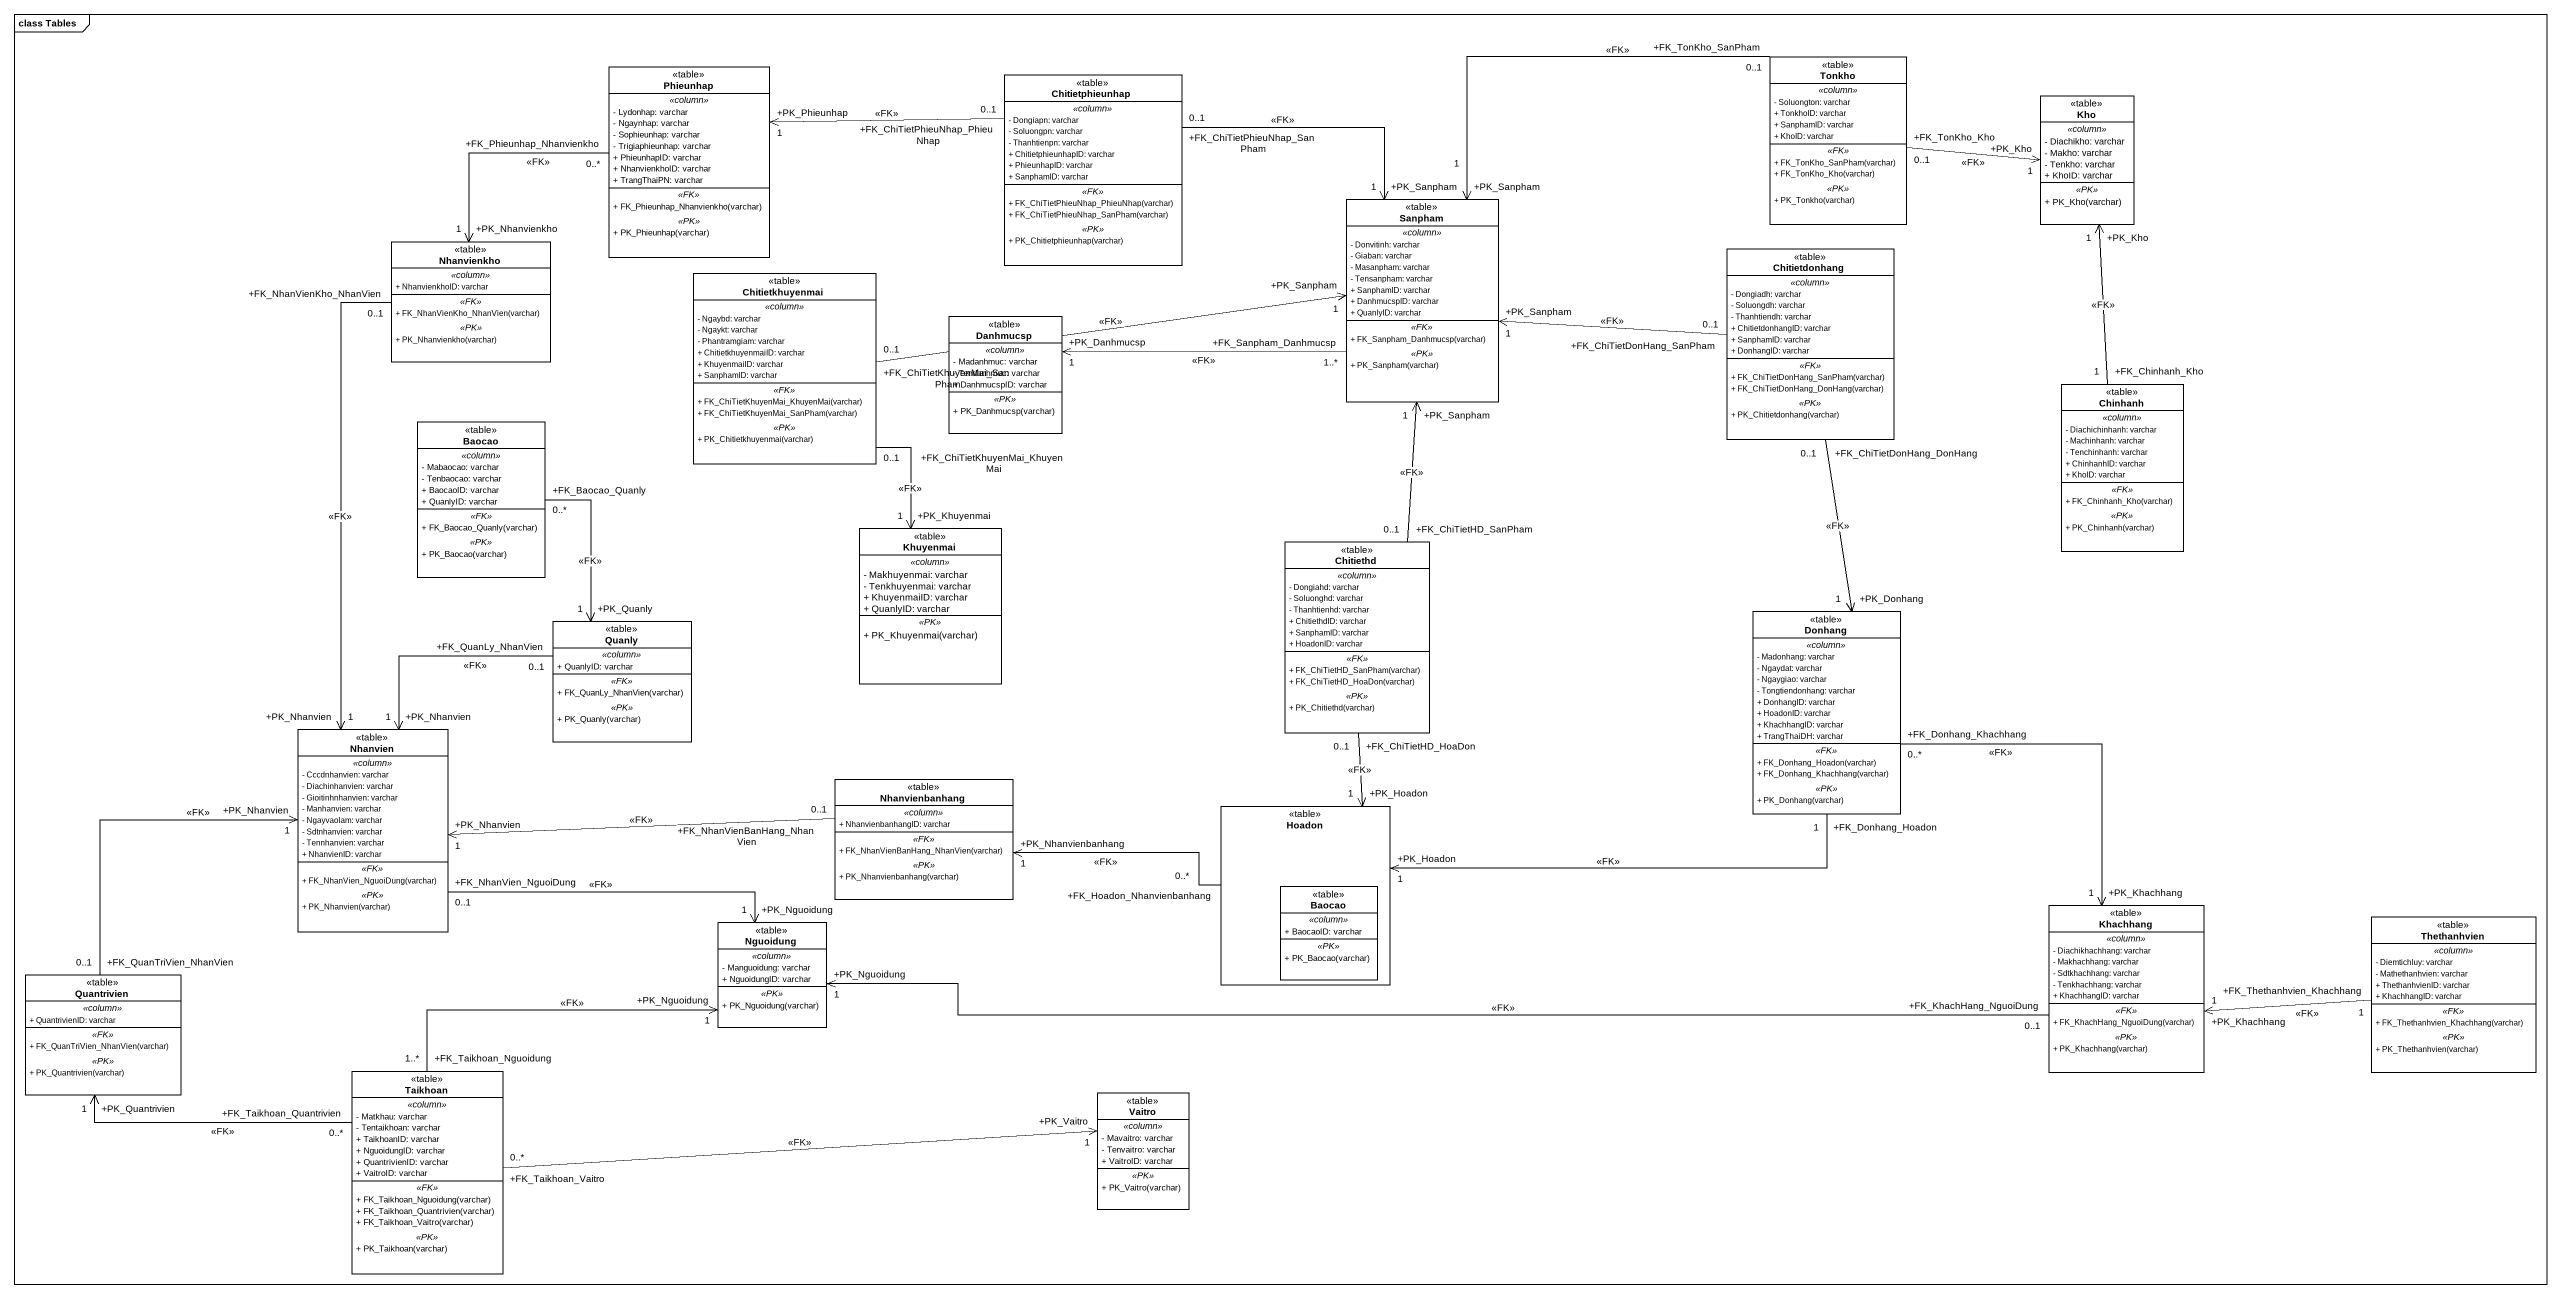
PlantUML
@startuml
mainframe class Tables
hide circle
hide empty members
skinparam classAttributeIconSize 0
class Phieunhap <<table>> {
  .. <<column>> ..
  - Lydonhap: varchar
  - Ngaynhap: varchar
  - Sophieunhap: varchar
  - Trigiaphieunhap: varchar
  + PhieunhapID: varchar
  + NhanvienkhoID: varchar
  + TrangThaiPN: varchar
  .. <<FK>> ..
  + FK_Phieunhap_Nhanvienkho(varchar)
  .. <<PK>> ..
  + PK_Phieunhap(varchar)
}
class Chitietphieunhap <<table>> {
  .. <<column>> ..
  - Dongiapn: varchar
  - Soluongpn: varchar
  - Thanhtienpn: varchar
  + ChitietphieunhapID: varchar
  + PhieunhapID: varchar
  + SanphamID: varchar
  .. <<FK>> ..
  + FK_ChiTietPhieuNhap_PhieuNhap(varchar)
  + FK_ChiTietPhieuNhap_SanPham(varchar)
  .. <<PK>> ..
  + PK_Chitietphieunhap(varchar)
}
class Tonkho <<table>> {
  .. <<column>> ..
  - Soluongton: varchar
  + TonkhoID: varchar
  + SanphamID: varchar
  + KhoID: varchar
  .. <<FK>> ..
  + FK_TonKho_SanPham(varchar)
  + FK_TonKho_Kho(varchar)
  .. <<PK>> ..
  + PK_Tonkho(varchar)
}
class Kho <<table>> {
  .. <<column>> ..
  - Diachikho: varchar
  - Makho: varchar
  - Tenkho: varchar
  + KhoID: varchar
  .. <<PK>> ..
  + PK_Kho(varchar)
}
class Sanpham <<table>> {
  .. <<column>> ..
  - Donvitinh: varchar
  - Giaban: varchar
  - Masanpham: varchar
  - Tensanpham: varchar
  + SanphamID: varchar
  + DanhmucspID: varchar
  + QuanlyID: varchar
  .. <<FK>> ..
  + FK_Sanpham_Danhmucsp(varchar)
  .. <<PK>> ..
  + PK_Sanpham(varchar)
}
class Nhanvienkho <<table>> {
  .. <<column>> ..
  + NhanvienkhoID: varchar
  .. <<FK>> ..
  + FK_NhanVienKho_NhanVien(varchar)
  .. <<PK>> ..
  + PK_Nhanvienkho(varchar)
}
class Chitietdonhang <<table>> {
  .. <<column>> ..
  - Dongiadh: varchar
  - Soluongdh: varchar
  - Thanhtiendh: varchar
  + ChitietdonhangID: varchar
  + SanphamID: varchar
  + DonhangID: varchar
  .. <<FK>> ..
  + FK_ChiTietDonHang_SanPham(varchar)
  + FK_ChiTietDonHang_DonHang(varchar)
  .. <<PK>> ..
  + PK_Chitietdonhang(varchar)
}
class Chitietkhuyenmai <<table>> {
  .. <<column>> ..
  - Ngaybd: varchar
  - Ngaykt: varchar
  - Phantramgiam: varchar
  + ChitietkhuyenmaiID: varchar
  + KhuyenmaiID: varchar
  + SanphamID: varchar
  .. <<FK>> ..
  + FK_ChiTietKhuyenMai_KhuyenMai(varchar)
  + FK_ChiTietKhuyenMai_SanPham(varchar)
  .. <<PK>> ..
  + PK_Chitietkhuyenmai(varchar)
}
class Danhmucsp <<table>> {
  .. <<column>> ..
  - Madanhmuc: varchar
  - Tendanhmuc: varchar
  + DanhmucspID: varchar
  .. <<PK>> ..
  + PK_Danhmucsp(varchar)
}
class Chinhanh <<table>> {
  .. <<column>> ..
  - Diachichinhanh: varchar
  - Machinhanh: varchar
  - Tenchinhanh: varchar
  + ChinhanhID: varchar
  + KhoID: varchar
  .. <<FK>> ..
  + FK_Chinhanh_Kho(varchar)
  .. <<PK>> ..
  + PK_Chinhanh(varchar)
}
class Baocao <<table>> {
  .. <<column>> ..
  - Mabaocao: varchar
  - Tenbaocao: varchar
  + BaocaoID: varchar
  + QuanlyID: varchar
  .. <<FK>> ..
  + FK_Baocao_Quanly(varchar)
  .. <<PK>> ..
  + PK_Baocao(varchar)
}
class Khuyenmai <<table>> {
  .. <<column>> ..
  - Makhuyenmai: varchar
  - Tenkhuyenmai: varchar
  + KhuyenmaiID: varchar
  + QuanlyID: varchar
  .. <<PK>> ..
  + PK_Khuyenmai(varchar)
}
class Chitiethd <<table>> {
  .. <<column>> ..
  - Dongiahd: varchar
  - Soluonghd: varchar
  - Thanhtienhd: varchar
  + ChitiethdID: varchar
  + SanphamID: varchar
  + HoadonID: varchar
  .. <<FK>> ..
  + FK_ChiTietHD_SanPham(varchar)
  + FK_ChiTietHD_HoaDon(varchar)
  .. <<PK>> ..
  + PK_Chitiethd(varchar)
}
class Donhang <<table>> {
  .. <<column>> ..
  - Madonhang: varchar
  - Ngaydat: varchar
  - Ngaygiao: varchar
  - Tongtiendonhang: varchar
  + DonhangID: varchar
  + HoadonID: varchar
  + KhachhangID: varchar
  + TrangThaiDH: varchar
  .. <<FK>> ..
  + FK_Donhang_Hoadon(varchar)
  + FK_Donhang_Khachhang(varchar)
  .. <<PK>> ..
  + PK_Donhang(varchar)
}
class Quanly <<table>> {
  .. <<column>> ..
  + QuanlyID: varchar
  .. <<FK>> ..
  + FK_QuanLy_NhanVien(varchar)
  .. <<PK>> ..
  + PK_Quanly(varchar)
}
class Nhanvien <<table>> {
  .. <<column>> ..
  - Cccdnhanvien: varchar
  - Diachinhanvien: varchar
  - Gioitinhnhanvien: varchar
  - Manhanvien: varchar
  - Ngayvaolam: varchar
  - Sdtnhanvien: varchar
  - Tennhanvien: varchar
  + NhanvienID: varchar
  .. <<FK>> ..
  + FK_NhanVien_NguoiDung(varchar)
  .. <<PK>> ..
  + PK_Nhanvien(varchar)
}
class Nhanvienbanhang <<table>> {
  .. <<column>> ..
  + NhanvienbanhangID: varchar
  .. <<FK>> ..
  + FK_NhanVienBanHang_NhanVien(varchar)
  .. <<PK>> ..
  + PK_Nhanvienbanhang(varchar)
}
rectangle Hoadon <<table>> {
  class "Baocao" as Baocao_2 <<table>> {
    .. <<column>> ..
    + BaocaoID: varchar
    .. <<PK>> ..
    + PK_Baocao(varchar)
  }
}
class Nguoidung <<table>> {
  .. <<column>> ..
  - Manguoidung: varchar
  + NguoidungID: varchar
  .. <<PK>> ..
  + PK_Nguoidung(varchar)
}
class Khachhang <<table>> {
  .. <<column>> ..
  - Diachikhachhang: varchar
  - Makhachhang: varchar
  - Sdtkhachhang: varchar
  - Tenkhachhang: varchar
  + KhachhangID: varchar
  .. <<FK>> ..
  + FK_KhachHang_NguoiDung(varchar)
  .. <<PK>> ..
  + PK_Khachhang(varchar)
}
class Thethanhvien <<table>> {
  .. <<column>> ..
  - Diemtichluy: varchar
  - Mathethanhvien: varchar
  + ThethanhvienID: varchar
  + KhachhangID: varchar
  .. <<FK>> ..
  + FK_Thethanhvien_Khachhang(varchar)
  .. <<PK>> ..
  + PK_Thethanhvien(varchar)
}
class Quantrivien <<table>> {
  .. <<column>> ..
  + QuantrivienID: varchar
  .. <<FK>> ..
  + FK_QuanTriVien_NhanVien(varchar)
  .. <<PK>> ..
  + PK_Quantrivien(varchar)
}
class Taikhoan <<table>> {
  .. <<column>> ..
  - Matkhau: varchar
  - Tentaikhoan: varchar
  + TaikhoanID: varchar
  + NguoidungID: varchar
  + QuantrivienID: varchar
  + VaitroID: varchar
  .. <<FK>> ..
  + FK_Taikhoan_Nguoidung(varchar)
  + FK_Taikhoan_Quantrivien(varchar)
  + FK_Taikhoan_Vaitro(varchar)
  .. <<PK>> ..
  + PK_Taikhoan(varchar)
}
class Vaitro <<table>> {
  .. <<column>> ..
  - Mavaitro: varchar
  - Tenvaitro: varchar
  + VaitroID: varchar
  .. <<PK>> ..
  + PK_Vaitro(varchar)
}
Phieunhap "+FK_Phieunhap_Nhanvienkho\n0..*" --> "+PK_Nhanvienkho\n1" Nhanvienkho : <<FK>>
Chitietphieunhap "+FK_ChiTietPhieuNhap_PhieuNhap\n0..1" -left-> "+PK_Phieunhap\n1" Phieunhap : <<FK>>
Chitietphieunhap "+FK_ChiTietPhieuNhap_SanPham\n0..1" -right-> "+PK_Sanpham\n1" Sanpham : <<FK>>
Tonkho "+FK_TonKho_Kho\n0..1" -right-> "+PK_Kho\n1" Kho : <<FK>>
Tonkho "+FK_TonKho_SanPham\n0..1" -left-> "+PK_Sanpham\n1" Sanpham : <<FK>>
Sanpham "+FK_Sanpham_Danhmucsp\n1..*" -left-> "+PK_Danhmucsp\n1" Danhmucsp : <<FK>>
Nhanvienkho "+FK_NhanVienKho_NhanVien\n0..1" --> "+PK_Nhanvien\n1" Nhanvien : <<FK>>
Chitietdonhang "+FK_ChiTietDonHang_SanPham\n0..1" -left-> "+PK_Sanpham\n1" Sanpham : <<FK>>
Chitietdonhang "+FK_ChiTietDonHang_DonHang\n0..1" --> "+PK_Donhang\n1" Donhang : <<FK>>
Chitietkhuyenmai "+FK_ChiTietKhuyenMai_SanPham\n0..1" -right-> "+PK_Sanpham\n1" Sanpham : <<FK>>
Chitietkhuyenmai "+FK_ChiTietKhuyenMai_KhuyenMai\n0..1" --> "+PK_Khuyenmai\n1" Khuyenmai : <<FK>>
Chinhanh "+FK_Chinhanh_Kho\n1" -up-> "+PK_Kho\n1" Kho : <<FK>>
Baocao "+FK_Baocao_Quanly\n0..*" --> "+PK_Quanly\n1" Quanly : <<FK>>
Chitiethd "+FK_ChiTietHD_SanPham\n0..1" -up-> "+PK_Sanpham\n1" Sanpham : <<FK>>
Chitiethd "+FK_ChiTietHD_HoaDon\n0..1" --> "+PK_Hoadon\n1" Hoadon : <<FK>>
Donhang "+FK_Donhang_Hoadon\n1" -left-> "+PK_Hoadon\n1" Hoadon : <<FK>>
Donhang "+FK_Donhang_Khachhang\n0..*" --> "+PK_Khachhang\n1" Khachhang : <<FK>>
Quanly "+FK_QuanLy_NhanVien\n0..1" -left-> "+PK_Nhanvien\n1" Nhanvien : <<FK>>
Nhanvien "+FK_NhanVien_NguoiDung\n0..1" -right-> "+PK_Nguoidung\n1" Nguoidung : <<FK>>
Nhanvienbanhang "+FK_NhanVienBanHang_NhanVien\n0..1" -left-> "+PK_Nhanvien\n1" Nhanvien : <<FK>>
Hoadon "+FK_Hoadon_Nhanvienbanhang\n0..*" -left-> "+PK_Nhanvienbanhang\n1" Nhanvienbanhang : <<FK>>
Khachhang "+FK_KhachHang_NguoiDung\n0..1" -left-> "+PK_Nguoidung\n1" Nguoidung : <<FK>>
Thethanhvien "+FK_Thethanhvien_Khachhang\n1" -left-> "+PK_Khachhang\n1" Khachhang : <<FK>>
Quantrivien "+FK_QuanTriVien_NhanVien\n0..1" -up-> "+PK_Nhanvien\n1" Nhanvien : <<FK>>
Taikhoan "+FK_Taikhoan_Nguoidung\n1..*" -right-> "+PK_Nguoidung\n1" Nguoidung : <<FK>>
Taikhoan "+FK_Taikhoan_Quantrivien\n0..*" -left-> "+PK_Quantrivien\n1" Quantrivien : <<FK>>
Taikhoan "+FK_Taikhoan_Vaitro\n0..*" -right-> "+PK_Vaitro\n1" Vaitro : <<FK>>
@enduml
